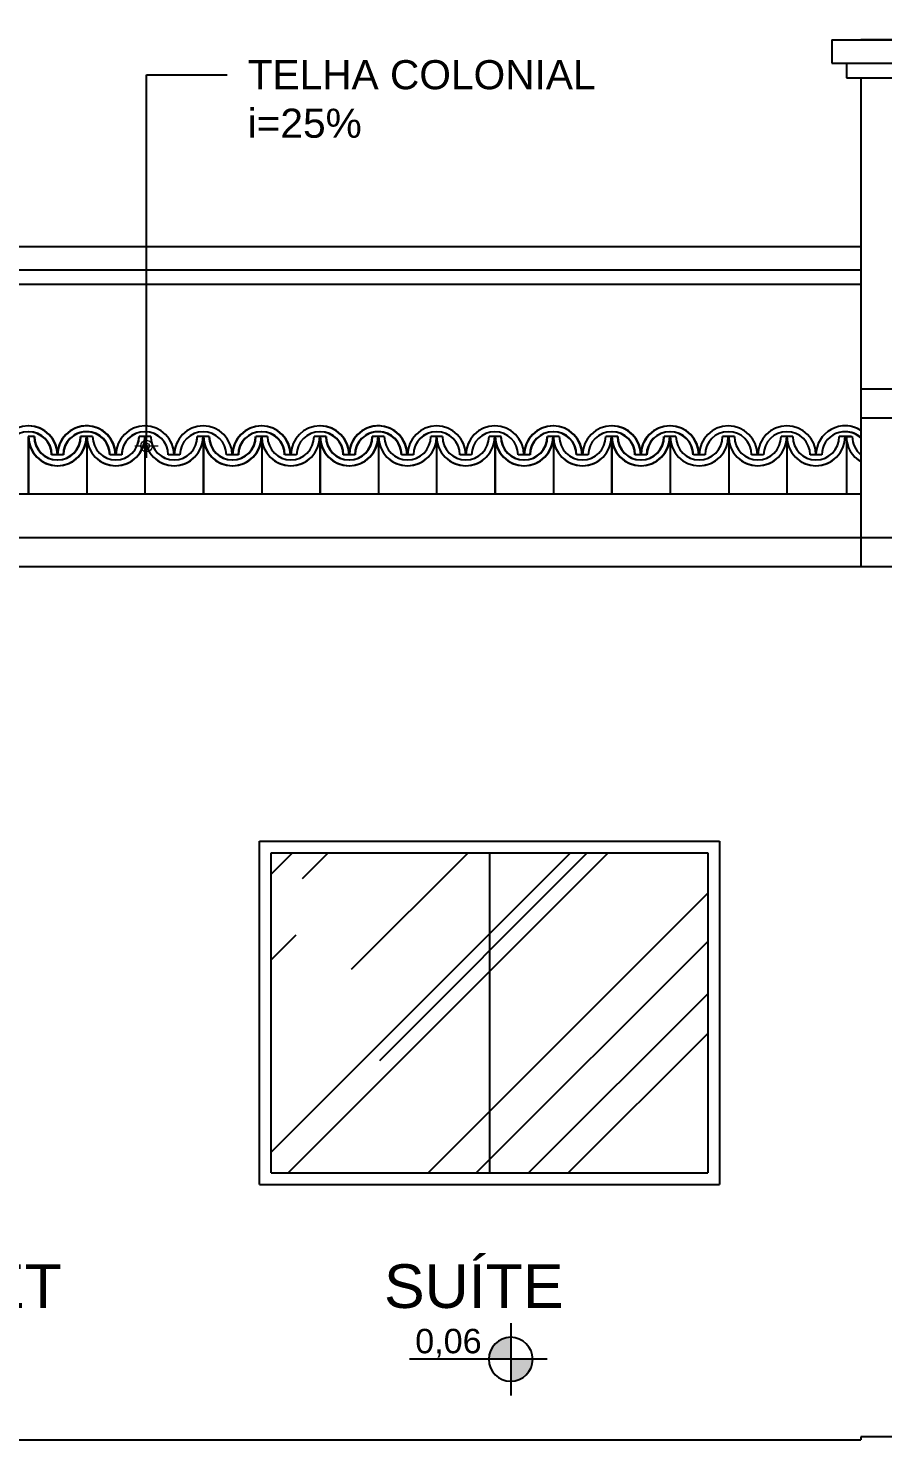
# Model space of a CAD drawing. Header units: millimetres. Extents: x 3724 to 8454, y 143 to 322.
# Drawn here: x 3739.316 to 3742.252, y 145.955 to 150.805 of the extents above; entities that cross this region are included whole.
import ezdxf

# ---------------------------------------------------------------- set-up
doc = ezdxf.new("R2010")
doc.units = ezdxf.units.MM
doc.header["$LTSCALE"] = 20
for name, color, linetype in [('a-pem-08', 8, 'Continuous'), ('A-PEN-08', 8, 'Continuous'), ('A-PEN-B', 5, 'Continuous'), ('A-PEN-C', 4, 'Continuous'), ('A-PEN-R', 1, 'Continuous'), ('A-PEN-Y', 2, 'Continuous'), ('BANHEIRO', 6, 'Continuous'), ('L-Texto', 30, 'Continuous'), ('NIVEIS', 1, 'Continuous')]:
    doc.layers.add(name, color=color, linetype=linetype)
doc.layers.add('COTAS', color=53, linetype='Continuous', lineweight=9)
doc.styles.add('CARIMBO_DADOS', font='arial.ttf', dxfattribs={"height": 0.1})
doc.styles.get("Standard").update_dxf_attribs({"font": 'ARIALUNI.TTF', "height": 0.3})
doc.styles.add('T20', font='PORT2', dxfattribs={"height": 0.2})
doc.styles.add('TEXT', font='arial.ttf')
doc.dimstyles.get("Standard").update_dxf_attribs({"dimtxt": 0.18, "dimasz": 0.18, "dimexe": 0.18, "dimexo": 0.0625, "dimgap": 0.09, "dimtad": 0, "dimtih": 1, "dimtoh": 1, "dimdec": 4, "dimzin": 0, "dimdsep": 46, "dimtxsty": 'Standard', "dimcen": 0.09, "dimadec": 0, "dimazin": 0, "dimtfac": 1, "dimtdec": 4, "dimtofl": 0, "dimtmove": 0, "dimatfit": 3, "dimfxl": 1, "dimtolj": 1, "dimtzin": 0, "dimarcsym": 0})
pattern_1 = [(45, (-491.04585, -0.80926), (0.431052294, 1.149472783), [7.62, -1.016, 2.54, -0.508]), (45, (-490.7477, -0.1519), (-0.83695987, 0.11853938), [1.524, -0.16764, 3.048, -0.381]), (45, (-491.17157, -0.32432), (1.62722241, 2.108564137), [4.064, -0.7112, 2.032, -0.508])]

# ---------------------------------------------------------------- blocks, each defined once
blk = doc.blocks.new('cotas')
at = {"layer": 'L-Texto'}
h = blk.add_hatch(color=6, dxfattribs=at)
h.paths.add_polyline_path([(0.135, 0, 0.414214), (0, 0.135), (0, 0)])
h.paths.add_polyline_path([(0, 0), (-0.135, 0, 0.414214), (0, -0.135)])
for p, q in [((0, 0.2226), (0, -0.2226)), ((-0.2226, 0), (0.621, 0))]:
    blk.add_line(p, q, dxfattribs=at)
blk.add_circle((0, 0), 0.135, dxfattribs=at)
at = {"layer": 'L-Texto', "color": 6, "style": 'T20'}
blk.add_attdef('COTA', (0.1674, 0.0378), '', height=0.15, dxfattribs=at)
blk = doc.blocks.new('CIRCULOS')
at = {"layer": 'COTAS'}
for p, q in [((-4, 0), (4, 0)), ((0, 4), (0, -4))]:
    blk.add_line(p, q, dxfattribs=at)
for radius in [2, 1]:
    blk.add_circle((0, 0), radius, dxfattribs=at)
blk = doc.blocks.new('*D569')
at = {"layer": 'A-PEN-08', "color": 8, "lineweight": -2, "ltscale": 0.05}
blk.add_line((3743.8326, 149.5746), (3743.8326, 150.7546), dxfattribs=at)
at = {"layer": 'Defpoints', "color": 0, "ltscale": 0.05}
for p in [(3742.0771, 150.7646), (3743.8326, 150.7646), (3743.3771, 149.5646)]:
    blk.add_point(p, dxfattribs=at)
at = {"layer": 'A-PEN-08', "color": 8, "lineweight": -2, "ltscale": 0.05, "xscale": 0.01, "yscale": 0.01, "zscale": 0.01}
for p, rotation in [((3743.8326, 150.7646), 90), ((3743.8326, 149.5646), 270)]:
    blk.add_blockref('CIRCULOS', p, dxfattribs=dict(at, rotation=rotation))
at = {"layer": 'A-PEN-08', "color": 230, "ltscale": 0.05, "insert": (3743.7115, 150.1646), "char_height": 0.1, "attachment_point": 5, "rotation": 90, "style": 'CARIMBO_DADOS'}
blk.add_mtext('\\A1;1.20', dxfattribs=at)
blk = doc.blocks.new('*D570')
at = {"layer": 'A-PEN-B', "color": 8, "lineweight": -2, "ltscale": 0.05}
blk.add_line((3736.8493, 150.0646), (3736.8493, 150.7546), dxfattribs=at)
at = {"layer": 'Defpoints', "color": 0, "ltscale": 0.05}
for p in [(3736.8493, 150.7646), (3742.0771, 150.7646), (3737.5771, 150.0546)]:
    blk.add_point(p, dxfattribs=at)
at = {"layer": 'A-PEN-B', "color": 8, "lineweight": -2, "ltscale": 0.05, "xscale": 0.01, "yscale": 0.01, "zscale": 0.01}
for p, rotation in [((3736.8493, 150.7646), 90), ((3736.8493, 150.0546), 270)]:
    blk.add_blockref('CIRCULOS', p, dxfattribs=dict(at, rotation=rotation))
at = {"layer": 'A-PEN-B', "color": 230, "ltscale": 0.05, "insert": (3736.7291, 150.4096), "char_height": 0.1, "attachment_point": 5, "rotation": 90, "style": 'CARIMBO_DADOS'}
blk.add_mtext('\\A1;.71', dxfattribs=at)
blk = doc.blocks.new('*D574')
at = {"layer": 'A-PEN-08', "color": 8, "lineweight": -2, "ltscale": 0.05}
blk.add_line((3743.8326, 149.5746), (3743.8326, 150.7546), dxfattribs=at)
at = {"layer": 'Defpoints', "color": 0, "ltscale": 0.05}
for p in [(3742.0771, 150.7646), (3743.8326, 150.7646), (3743.3771, 149.5646)]:
    blk.add_point(p, dxfattribs=at)
at = {"layer": 'A-PEN-08', "color": 8, "lineweight": -2, "ltscale": 0.05, "xscale": 0.01, "yscale": 0.01, "zscale": 0.01}
for p, rotation in [((3743.8326, 150.7646), 90), ((3743.8326, 149.5646), 270)]:
    blk.add_blockref('CIRCULOS', p, dxfattribs=dict(at, rotation=rotation))
at = {"layer": 'A-PEN-08', "color": 230, "ltscale": 0.05, "insert": (3743.7115, 150.1646), "char_height": 0.1, "attachment_point": 5, "rotation": 90, "style": 'CARIMBO_DADOS'}
blk.add_mtext('\\A1;1.20', dxfattribs=at)
blk = doc.blocks.new('*D575')
at = {"layer": 'A-PEN-B', "color": 8, "lineweight": -2, "ltscale": 0.05}
blk.add_line((3736.8493, 150.0646), (3736.8493, 150.7546), dxfattribs=at)
at = {"layer": 'Defpoints', "color": 0, "ltscale": 0.05}
for p in [(3736.8493, 150.7646), (3742.0771, 150.7646), (3737.5771, 150.0546)]:
    blk.add_point(p, dxfattribs=at)
at = {"layer": 'A-PEN-B', "color": 8, "lineweight": -2, "ltscale": 0.05, "xscale": 0.01, "yscale": 0.01, "zscale": 0.01}
for p, rotation in [((3736.8493, 150.7646), 90), ((3736.8493, 150.0546), 270)]:
    blk.add_blockref('CIRCULOS', p, dxfattribs=dict(at, rotation=rotation))
at = {"layer": 'A-PEN-B', "color": 230, "ltscale": 0.05, "insert": (3736.7291, 150.4096), "char_height": 0.1, "attachment_point": 5, "rotation": 90, "style": 'CARIMBO_DADOS'}
blk.add_mtext('\\A1;.71', dxfattribs=at)

msp = doc.modelspace()

# ---------------------------------------------------------------- hatches: boundary and pattern name
at = {"layer": 'a-pem-08', "ltscale": 0.05}
h = msp.add_hatch(dxfattribs=at)
h.set_pattern_fill('AR-RROOF', color=256, scale=0.02, angle=45, style=0)
h.set_pattern_definition(pattern_1)
h.paths.add_polyline_path([(3740.9008, 147.9713), (3740.1508, 147.9713), (3740.1508, 146.8713), (3740.9008, 146.8713)])
h.paths.add_polyline_path([(3740.9008, 146.8713), (3741.6508, 146.8713), (3741.6508, 147.9713), (3740.9008, 147.9713)])
h = msp.add_hatch(dxfattribs=at)
h.set_pattern_fill('AR-RROOF', color=256, scale=0.02, angle=45, style=0)
h.set_pattern_definition(pattern_1)
h.paths.add_polyline_path([(3740.9008, 147.9713), (3740.1508, 147.9713), (3740.1508, 146.8713), (3740.9008, 146.8713)])
h.paths.add_polyline_path([(3740.9008, 146.8713), (3741.6508, 146.8713), (3741.6508, 147.9713), (3740.9008, 147.9713)])

# ---------------------------------------------------------------- linework, layer by layer
msp.add_line((3740.9008, 147.9713), (3740.9008, 146.8713), dxfattribs=at)
msp.add_line((3740.9008, 147.9713), (3740.9008, 146.8713), dxfattribs=at)
at = {"layer": 'A-PEN-08', "ltscale": 0.05}
for p, q in [((3739.3159, 149.3983), (3739.3159, 149.2046)), ((3739.3159, 149.3983), (3739.3159, 149.2046)), ((3739.317, 149.3992), (3739.317, 149.2046)), ((3739.317, 149.3992), (3739.317, 149.2046)), ((3739.517, 149.3993), (3739.517, 149.2046)), ((3739.517, 149.3993), (3739.517, 149.2046)), ((3739.517, 149.3983), (3739.517, 149.2046)), ((3739.517, 149.3983), (3739.517, 149.2046)), ((3739.517, 149.3975), (3739.517, 149.2046)), ((3739.517, 149.3975), (3739.517, 149.2046)), ((3739.717, 149.3993), (3739.717, 149.2046)), ((3739.717, 149.3993), (3739.717, 149.2046)), ((3739.717, 149.3983), (3739.717, 149.2046)), ((3739.717, 149.3983), (3739.717, 149.2046)), ((3739.917, 149.3983), (3739.917, 149.2046)), ((3739.917, 149.3983), (3739.917, 149.2046)), ((3739.9182, 149.3975), (3739.9182, 149.2046)), ((3739.9182, 149.3975), (3739.9182, 149.2046)), ((3740.1182, 149.3993), (3740.1182, 149.2046)), ((3740.1182, 149.3993), (3740.1182, 149.2046)), ((3740.3181, 149.3983), (3740.3181, 149.2046)), ((3740.3181, 149.3983), (3740.3181, 149.2046)), ((3740.3193, 149.3992), (3740.3193, 149.2046)), ((3740.3193, 149.3992), (3740.3193, 149.2046)), ((3740.5192, 149.3983), (3740.5192, 149.2046)), ((3740.5192, 149.3983), (3740.5192, 149.2046)), ((3740.5192, 149.3975), (3740.5192, 149.2046)), ((3740.5192, 149.3975), (3740.5192, 149.2046)), ((3740.5193, 149.3993), (3740.5193, 149.2046)), ((3740.5193, 149.3993), (3740.5193, 149.2046)), ((3740.7192, 149.3993), (3740.7192, 149.2046)), ((3740.7192, 149.3993), (3740.7192, 149.2046)), ((3740.7192, 149.3983), (3740.7192, 149.2046)), ((3740.7192, 149.3983), (3740.7192, 149.2046)), ((3740.9192, 149.3983), (3740.9192, 149.2046)), ((3740.9192, 149.3983), (3740.9192, 149.2046)), ((3740.9204, 149.3975), (3740.9204, 149.2046)), ((3740.9204, 149.3975), (3740.9204, 149.2046)), ((3741.1204, 149.3993), (3741.1204, 149.2046)), ((3741.1204, 149.3993), (3741.1204, 149.2046)), ((3741.3204, 149.3983), (3741.3204, 149.2046)), ((3741.3204, 149.3983), (3741.3204, 149.2046)), ((3741.3215, 149.3992), (3741.3215, 149.2046)), ((3741.3215, 149.3992), (3741.3215, 149.2046)), ((3741.5215, 149.3983), (3741.5215, 149.2046)), ((3741.5215, 149.3983), (3741.5215, 149.2046)), ((3741.7227, 149.3975), (3741.7227, 149.2046)), ((3741.7227, 149.3975), (3741.7227, 149.2046)), ((3741.9227, 149.3992), (3741.9227, 149.2046)), ((3741.9227, 149.3992), (3741.9227, 149.2046)), ((3742.1271, 149.3992), (3742.1271, 149.2046)), ((3742.1271, 149.3992), (3742.1271, 149.2046)), ((3737.8271, 149.2046), (3742.1771, 149.2046)), ((3737.8271, 149.2046), (3742.1771, 149.2046))]:
    msp.add_line(p, q, dxfattribs=at)
at = {"layer": 'A-PEN-B', "color": 3, "ltscale": 0.05}
for p, q in [((3742.0771, 150.7646), (3742.0771, 150.6846)), ((3742.0771, 150.7646), (3742.4271, 150.7646)), ((3742.0771, 150.7646), (3742.0771, 150.6846)), ((3742.0771, 150.7646), (3742.4271, 150.7646)), ((3742.0771, 150.6846), (3742.4271, 150.6846)), ((3742.0771, 150.6846), (3742.4271, 150.6846)), ((3742.1271, 150.6846), (3742.1271, 150.6346)), ((3742.1271, 150.6846), (3742.1271, 150.6346)), ((3742.1271, 150.6346), (3742.3771, 150.6346)), ((3742.1271, 150.6346), (3742.3771, 150.6346))]:
    msp.add_line(p, q, dxfattribs=at)
at = {"layer": 'A-PEN-B', "ltscale": 0.05}
for p, q in [((3749.2271, 150.7646), (3742.1771, 150.7646)), ((3749.2271, 150.7646), (3742.1771, 150.7646)), ((3742.1771, 150.6346), (3742.1771, 148.9546)), ((3742.1771, 150.6346), (3742.1771, 148.9546)), ((3749.2271, 149.5646), (3742.1771, 149.5646)), ((3749.2271, 149.5646), (3742.1771, 149.5646)), ((3749.2271, 149.4646), (3742.1771, 149.4646)), ((3749.2271, 149.4646), (3742.1771, 149.4646)), ((3737.6771, 149.0546), (3742.3271, 149.0546)), ((3737.6771, 149.0546), (3742.3271, 149.0546)), ((3737.6771, 148.9546), (3742.3271, 148.9546)), ((3737.6771, 148.9546), (3742.3271, 148.9546))]:
    msp.add_line(p, q, dxfattribs=at)
at = {"layer": 'A-PEN-C', "ltscale": 0.05}
for p, q in [((3737.9271, 150.0546), (3742.1771, 150.0546)), ((3737.9271, 150.0546), (3742.1771, 150.0546)), ((3737.9271, 149.9746), (3742.1771, 149.9746)), ((3737.9271, 149.9746), (3742.1771, 149.9746)), ((3737.8771, 149.9246), (3742.1771, 149.9246)), ((3737.8771, 149.9246), (3742.1771, 149.9246))]:
    msp.add_line(p, q, dxfattribs=at)
at = {"layer": 'A-PEN-R', "ltscale": 0.3}
for p, q in [((3737.6771, 145.9546), (3742.1771, 145.9546)), ((3737.6771, 145.9546), (3742.1771, 145.9546)), ((3752.1771, 145.9646), (3742.1771, 145.9646)), ((3742.1771, 145.9646), (3742.1771, 145.9546)), ((3752.1771, 145.9646), (3742.1771, 145.9646)), ((3742.1771, 145.9646), (3742.1771, 145.9546))]:
    msp.add_line(p, q, dxfattribs=at)
at = {"layer": 'A-PEN-Y', "ltscale": 0.05}
for p, q in [((3740.1108, 146.8313), (3740.1108, 148.0113)), ((3740.1108, 148.0113), (3741.6908, 148.0113)), ((3740.1108, 146.8313), (3740.1108, 148.0113)), ((3740.1108, 148.0113), (3741.6908, 148.0113)), ((3741.6908, 148.0113), (3741.6908, 146.8313)), ((3741.6908, 148.0113), (3741.6908, 146.8313)), ((3740.1508, 146.8713), (3740.1508, 147.9713)), ((3740.1508, 147.9713), (3741.6508, 147.9713)), ((3740.1508, 146.8713), (3740.1508, 147.9713)), ((3740.1508, 147.9713), (3741.6508, 147.9713)), ((3741.6508, 147.9713), (3741.6508, 146.8713)), ((3741.6508, 147.9713), (3741.6508, 146.8713)), ((3740.1508, 146.8713), (3741.6508, 146.8713)), ((3740.1508, 146.8713), (3741.6508, 146.8713)), ((3740.1108, 146.8313), (3741.6908, 146.8313)), ((3740.1108, 146.8313), (3741.6908, 146.8313))]:
    msp.add_line(p, q, dxfattribs=at)
at = {"layer": 'BANHEIRO', "ltscale": 0.05}
for p, q in [((3739.3359, 149.4014), (3739.3159, 149.4014)), ((3739.3359, 149.4014), (3739.3159, 149.4014)), ((3739.337, 149.4015), (3739.317, 149.4015)), ((3739.337, 149.4015), (3739.317, 149.4015)), ((3739.5158, 149.4014), (3739.4958, 149.4014)), ((3739.5158, 149.4014), (3739.4958, 149.4014)), ((3739.517, 149.4015), (3739.497, 149.4015)), ((3739.517, 149.4015), (3739.497, 149.4015)), ((3739.5358, 149.4014), (3739.5158, 149.4014)), ((3739.5358, 149.4014), (3739.5158, 149.4014)), ((3739.5369, 149.4014), (3739.5169, 149.4014)), ((3739.5369, 149.4014), (3739.5169, 149.4014)), ((3739.537, 149.4014), (3739.517, 149.4014)), ((3739.537, 149.4014), (3739.517, 149.4014)), ((3739.537, 149.4014), (3739.517, 149.4014)), ((3739.537, 149.4014), (3739.517, 149.4014)), ((3739.537, 149.4014), (3739.517, 149.4014)), ((3739.537, 149.4014), (3739.517, 149.4014)), ((3739.7169, 149.4014), (3739.6969, 149.4014)), ((3739.7169, 149.4014), (3739.6969, 149.4014)), ((3739.717, 149.4014), (3739.697, 149.4014)), ((3739.717, 149.4014), (3739.697, 149.4014)), ((3739.7369, 149.4014), (3739.7169, 149.4014)), ((3739.7369, 149.4014), (3739.7169, 149.4014)), ((3739.737, 149.4014), (3739.717, 149.4014)), ((3739.737, 149.4014), (3739.717, 149.4014)), ((3739.9169, 149.4014), (3739.8969, 149.4014)), ((3739.9169, 149.4014), (3739.8969, 149.4014)), ((3739.917, 149.4014), (3739.897, 149.4014)), ((3739.917, 149.4014), (3739.897, 149.4014)), ((3739.937, 149.4014), (3739.917, 149.4014)), ((3739.937, 149.4014), (3739.917, 149.4014)), ((3739.937, 149.4014), (3739.917, 149.4014)), ((3739.937, 149.4014), (3739.917, 149.4014)), ((3739.9381, 149.4014), (3739.9181, 149.4014)), ((3739.9381, 149.4014), (3739.9181, 149.4014)), ((3739.9381, 149.4014), (3739.9181, 149.4014)), ((3739.9381, 149.4014), (3739.9181, 149.4014)), ((3740.1181, 149.4014), (3740.0981, 149.4014)), ((3740.1181, 149.4014), (3740.0981, 149.4014)), ((3740.1381, 149.4014), (3740.1181, 149.4014)), ((3740.1381, 149.4014), (3740.1181, 149.4014)), ((3740.3181, 149.4014), (3740.2981, 149.4014)), ((3740.3181, 149.4014), (3740.2981, 149.4014)), ((3740.3381, 149.4014), (3740.3181, 149.4014)), ((3740.3381, 149.4014), (3740.3181, 149.4014)), ((3740.3392, 149.4015), (3740.3192, 149.4015)), ((3740.3392, 149.4015), (3740.3192, 149.4015)), ((3740.518, 149.4014), (3740.498, 149.4014)), ((3740.518, 149.4014), (3740.498, 149.4014)), ((3740.5192, 149.4015), (3740.4992, 149.4015)), ((3740.5192, 149.4015), (3740.4992, 149.4015)), ((3740.538, 149.4014), (3740.518, 149.4014)), ((3740.538, 149.4014), (3740.518, 149.4014)), ((3740.5392, 149.4014), (3740.5192, 149.4014)), ((3740.5392, 149.4014), (3740.5192, 149.4014)), ((3740.5392, 149.4014), (3740.5192, 149.4014)), ((3740.5392, 149.4014), (3740.5192, 149.4014)), ((3740.5392, 149.4014), (3740.5192, 149.4014)), ((3740.5392, 149.4014), (3740.5192, 149.4014)), ((3740.5392, 149.4014), (3740.5192, 149.4014)), ((3740.5392, 149.4014), (3740.5192, 149.4014)), ((3740.7192, 149.4014), (3740.6992, 149.4014)), ((3740.7192, 149.4014), (3740.6992, 149.4014)), ((3740.7192, 149.4014), (3740.6992, 149.4014)), ((3740.7192, 149.4014), (3740.6992, 149.4014)), ((3740.7392, 149.4014), (3740.7192, 149.4014)), ((3740.7392, 149.4014), (3740.7192, 149.4014)), ((3740.7392, 149.4014), (3740.7192, 149.4014)), ((3740.7392, 149.4014), (3740.7192, 149.4014)), ((3740.9192, 149.4014), (3740.8992, 149.4014)), ((3740.9192, 149.4014), (3740.8992, 149.4014)), ((3740.9192, 149.4014), (3740.8992, 149.4014)), ((3740.9192, 149.4014), (3740.8992, 149.4014)), ((3740.9392, 149.4014), (3740.9192, 149.4014)), ((3740.9392, 149.4014), (3740.9192, 149.4014)), ((3740.9392, 149.4014), (3740.9192, 149.4014)), ((3740.9392, 149.4014), (3740.9192, 149.4014)), ((3740.9403, 149.4014), (3740.9203, 149.4014)), ((3740.9403, 149.4014), (3740.9203, 149.4014)), ((3740.9404, 149.4014), (3740.9204, 149.4014)), ((3740.9404, 149.4014), (3740.9204, 149.4014)), ((3741.1203, 149.4014), (3741.1003, 149.4014)), ((3741.1203, 149.4014), (3741.1003, 149.4014)), ((3741.1403, 149.4014), (3741.1203, 149.4014)), ((3741.1403, 149.4014), (3741.1203, 149.4014)), ((3741.3203, 149.4014), (3741.3003, 149.4014)), ((3741.3203, 149.4014), (3741.3003, 149.4014)), ((3741.3404, 149.4014), (3741.3204, 149.4014)), ((3741.3404, 149.4014), (3741.3204, 149.4014)), ((3741.3414, 149.4015), (3741.3214, 149.4015)), ((3741.3414, 149.4015), (3741.3214, 149.4015)), ((3741.5214, 149.4015), (3741.5014, 149.4015)), ((3741.5214, 149.4015), (3741.5014, 149.4015)), ((3741.5415, 149.4014), (3741.5215, 149.4014)), ((3741.5415, 149.4014), (3741.5215, 149.4014)), ((3741.7214, 149.4014), (3741.7014, 149.4014)), ((3741.7214, 149.4014), (3741.7014, 149.4014)), ((3741.7414, 149.4014), (3741.7214, 149.4014)), ((3741.7414, 149.4014), (3741.7214, 149.4014)), ((3741.7426, 149.4015), (3741.7226, 149.4015)), ((3741.7426, 149.4015), (3741.7226, 149.4015)), ((3741.7426, 149.4015), (3741.7226, 149.4015)), ((3741.7426, 149.4015), (3741.7226, 149.4015)), ((3741.9226, 149.4015), (3741.9026, 149.4015)), ((3741.9226, 149.4015), (3741.9026, 149.4015)), ((3741.9426, 149.4015), (3741.9226, 149.4015)), ((3741.9426, 149.4015), (3741.9226, 149.4015)), ((3742.1226, 149.4015), (3742.1026, 149.4015)), ((3742.1226, 149.4015), (3742.1026, 149.4015)), ((3742.1437, 149.4015), (3742.1237, 149.4015)), ((3742.1437, 149.4015), (3742.1237, 149.4015)), ((3742.1271, 149.4015), (3742.1471, 149.4015)), ((3742.1271, 149.4015), (3742.1471, 149.4015)), ((3739.4159, 149.3382), (3739.3959, 149.3382)), ((3739.4159, 149.3382), (3739.3959, 149.3382)), ((3739.417, 149.3383), (3739.397, 149.3383)), ((3739.417, 149.3383), (3739.397, 149.3383)), ((3739.4358, 149.3382), (3739.4158, 149.3382)), ((3739.4358, 149.3382), (3739.4158, 149.3382)), ((3739.4229, 149.3383), (3739.417, 149.3383)), ((3739.437, 149.3383), (3739.417, 149.3383)), ((3739.4229, 149.3383), (3739.417, 149.3383)), ((3739.437, 149.3383), (3739.417, 149.3383)), ((3739.6158, 149.3382), (3739.5958, 149.3382)), ((3739.6158, 149.3382), (3739.5958, 149.3382)), ((3739.617, 149.3383), (3739.597, 149.3383)), ((3739.617, 149.3383), (3739.597, 149.3383)), ((3739.617, 149.3383), (3739.597, 149.3383)), ((3739.617, 149.3383), (3739.597, 149.3383)), ((3739.617, 149.3383), (3739.597, 149.3383)), ((3739.617, 149.3383), (3739.597, 149.3383)), ((3739.6229, 149.3383), (3739.6169, 149.3383)), ((3739.6369, 149.3383), (3739.6169, 149.3383)), ((3739.6229, 149.3383), (3739.6169, 149.3383)), ((3739.6369, 149.3383), (3739.6169, 149.3383)), ((3739.6229, 149.3383), (3739.617, 149.3383)), ((3739.637, 149.3383), (3739.617, 149.3383)), ((3739.6229, 149.3383), (3739.617, 149.3383)), ((3739.637, 149.3383), (3739.617, 149.3383)), ((3739.8169, 149.3383), (3739.7969, 149.3383)), ((3739.8169, 149.3383), (3739.7969, 149.3383)), ((3739.817, 149.3382), (3739.797, 149.3382)), ((3739.817, 149.3382), (3739.797, 149.3382)), ((3739.8229, 149.3383), (3739.8169, 149.3383)), ((3739.837, 149.3383), (3739.8169, 149.3383)), ((3739.8229, 149.3383), (3739.8169, 149.3383)), ((3739.837, 149.3383), (3739.8169, 149.3383)), ((3739.837, 149.3382), (3739.817, 149.3382)), ((3739.837, 149.3382), (3739.817, 149.3382)), ((3740.017, 149.3382), (3739.997, 149.3382)), ((3740.017, 149.3382), (3739.997, 149.3382)), ((3740.017, 149.3382), (3739.997, 149.3382)), ((3740.017, 149.3382), (3739.997, 149.3382)), ((3740.0181, 149.3383), (3739.9981, 149.3383)), ((3740.0181, 149.3383), (3739.9981, 149.3383)), ((3740.0369, 149.3382), (3740.0169, 149.3382)), ((3740.0369, 149.3382), (3740.0169, 149.3382)), ((3740.0241, 149.3383), (3740.0181, 149.3383)), ((3740.0381, 149.3383), (3740.0181, 149.3383)), ((3740.0241, 149.3383), (3740.0181, 149.3383)), ((3740.0381, 149.3383), (3740.0181, 149.3383)), ((3740.2181, 149.3383), (3740.1981, 149.3383)), ((3740.2181, 149.3383), (3740.1981, 149.3383)), ((3740.2241, 149.3383), (3740.2181, 149.3383)), ((3740.2381, 149.3383), (3740.2181, 149.3383)), ((3740.2241, 149.3383), (3740.2181, 149.3383)), ((3740.2381, 149.3383), (3740.2181, 149.3383)), ((3740.4181, 149.3382), (3740.3981, 149.3382)), ((3740.4181, 149.3382), (3740.3981, 149.3382)), ((3740.4192, 149.3383), (3740.3992, 149.3383)), ((3740.4192, 149.3383), (3740.3992, 149.3383)), ((3740.4381, 149.3382), (3740.4181, 149.3382)), ((3740.4381, 149.3382), (3740.4181, 149.3382)), ((3740.4252, 149.3383), (3740.4192, 149.3383)), ((3740.4392, 149.3383), (3740.4192, 149.3383)), ((3740.4252, 149.3383), (3740.4192, 149.3383)), ((3740.4392, 149.3383), (3740.4192, 149.3383)), ((3740.618, 149.3382), (3740.598, 149.3382)), ((3740.618, 149.3382), (3740.598, 149.3382)), ((3740.6192, 149.3383), (3740.5992, 149.3383)), ((3740.6192, 149.3383), (3740.5992, 149.3383)), ((3740.6192, 149.3383), (3740.5992, 149.3383)), ((3740.6192, 149.3383), (3740.5992, 149.3383)), ((3740.6192, 149.3383), (3740.5992, 149.3383)), ((3740.6192, 149.3383), (3740.5992, 149.3383)), ((3740.6252, 149.3383), (3740.6192, 149.3383)), ((3740.6392, 149.3383), (3740.6192, 149.3383)), ((3740.6251, 149.3383), (3740.6192, 149.3383)), ((3740.6392, 149.3383), (3740.6192, 149.3383)), ((3740.6252, 149.3383), (3740.6192, 149.3383)), ((3740.6392, 149.3383), (3740.6192, 149.3383)), ((3740.6251, 149.3383), (3740.6192, 149.3383)), ((3740.6392, 149.3383), (3740.6192, 149.3383)), ((3740.8192, 149.3383), (3740.7992, 149.3383)), ((3740.8192, 149.3383), (3740.7992, 149.3383)), ((3740.8192, 149.3382), (3740.7992, 149.3382)), ((3740.8192, 149.3382), (3740.7992, 149.3382)), ((3740.8251, 149.3383), (3740.8192, 149.3383)), ((3740.8392, 149.3383), (3740.8192, 149.3383)), ((3740.8251, 149.3383), (3740.8192, 149.3383)), ((3740.8392, 149.3383), (3740.8192, 149.3383)), ((3740.8392, 149.3382), (3740.8192, 149.3382)), ((3740.8392, 149.3382), (3740.8192, 149.3382)), ((3741.0192, 149.3382), (3740.9992, 149.3382)), ((3741.0192, 149.3382), (3740.9992, 149.3382)), ((3741.0192, 149.3382), (3740.9992, 149.3382)), ((3741.0192, 149.3382), (3740.9992, 149.3382)), ((3741.0204, 149.3383), (3741.0004, 149.3383)), ((3741.0204, 149.3383), (3741.0004, 149.3383)), ((3741.0392, 149.3382), (3741.0192, 149.3382)), ((3741.0392, 149.3382), (3741.0192, 149.3382)), ((3741.0263, 149.3383), (3741.0203, 149.3383)), ((3741.0403, 149.3383), (3741.0203, 149.3383)), ((3741.0263, 149.3383), (3741.0203, 149.3383)), ((3741.0403, 149.3383), (3741.0203, 149.3383)), ((3741.2203, 149.3383), (3741.2003, 149.3383)), ((3741.2203, 149.3383), (3741.2003, 149.3383)), ((3741.2263, 149.3383), (3741.2203, 149.3383)), ((3741.2404, 149.3383), (3741.2203, 149.3383)), ((3741.2263, 149.3383), (3741.2203, 149.3383)), ((3741.2404, 149.3383), (3741.2203, 149.3383)), ((3741.4204, 149.3382), (3741.4004, 149.3382)), ((3741.4204, 149.3382), (3741.4004, 149.3382)), ((3741.4214, 149.3383), (3741.4014, 149.3383)), ((3741.4214, 149.3383), (3741.4014, 149.3383)), ((3741.4403, 149.3382), (3741.4203, 149.3382)), ((3741.4403, 149.3382), (3741.4203, 149.3382)), ((3741.4274, 149.3383), (3741.4214, 149.3383)), ((3741.4415, 149.3383), (3741.4214, 149.3383)), ((3741.4274, 149.3383), (3741.4214, 149.3383)), ((3741.4415, 149.3383), (3741.4214, 149.3383)), ((3741.6215, 149.3383), (3741.6015, 149.3383)), ((3741.6215, 149.3383), (3741.6015, 149.3383)), ((3741.6414, 149.3383), (3741.6214, 149.3383)), ((3741.6414, 149.3383), (3741.6214, 149.3383)), ((3741.8214, 149.3383), (3741.8014, 149.3383)), ((3741.8214, 149.3383), (3741.8014, 149.3383)), ((3741.8226, 149.3383), (3741.8026, 149.3383)), ((3741.8226, 149.3383), (3741.8026, 149.3383)), ((3741.8286, 149.3383), (3741.8226, 149.3383)), ((3741.8426, 149.3383), (3741.8226, 149.3383)), ((3741.8286, 149.3383), (3741.8226, 149.3383)), ((3741.8426, 149.3383), (3741.8226, 149.3383)), ((3742.0226, 149.3383), (3742.0026, 149.3383)), ((3742.0226, 149.3383), (3742.0026, 149.3383)), ((3742.0286, 149.3383), (3742.0226, 149.3383)), ((3742.0426, 149.3383), (3742.0226, 149.3383)), ((3742.0286, 149.3383), (3742.0226, 149.3383)), ((3742.0426, 149.3383), (3742.0226, 149.3383))]:
    msp.add_line(p, q, dxfattribs=at)
for centre, radius, start, end in [((3739.3159, 149.3382), 0.1, 0, 179.9658), ((3739.3159, 149.3382), 0.1, 0, 179.9658), ((3739.317, 149.3383), 0.1, 0, 89.3853), ((3739.317, 149.3383), 0.1, 0, 89.3853), ((3739.5158, 149.3382), 0.1, 0, 180), ((3739.5158, 149.3382), 0.1, 0, 180), ((3739.517, 149.3383), 0.1, 0, 179.9658), ((3739.517, 149.3383), 0.1, 0, 179.9658), ((3739.5158, 149.3382), 0.1, 0, 114.1599), ((3739.5158, 149.3382), 0.1, 0, 114.1599), ((3739.517, 149.3383), 0.1, 0, 89.3853), ((3739.517, 149.3383), 0.1, 0, 89.3853), ((3739.6294, 149.3676), 0.1, 180, 180), ((3739.6294, 149.3676), 0.1, 180, 180), ((3739.6294, 149.3676), 0.1, 180, 180), ((3739.6294, 149.3676), 0.1, 180, 180), ((3739.7169, 149.3383), 0.1, 0, 180), ((3739.7169, 149.3383), 0.1, 0, 180), ((3739.717, 149.3382), 0.1, 0, 179.9658), ((3739.717, 149.3382), 0.1, 0, 179.9658), ((3739.917, 149.3382), 0.1, 0, 180), ((3739.917, 149.3382), 0.1, 0, 179.9658), ((3739.917, 149.3382), 0.1, 0, 180), ((3739.917, 149.3382), 0.1, 0, 179.9658), ((3740.0306, 149.3676), 0.1, 180, 180), ((3740.0306, 149.3676), 0.1, 180, 180), ((3740.0306, 149.3676), 0.1, 180, 180), ((3740.0306, 149.3676), 0.1, 180, 180), ((3740.1169, 149.3382), 0.1, 0, 180), ((3740.1169, 149.3382), 0.1, 0, 180), ((3740.1181, 149.3383), 0.1, 0, 180), ((3740.1181, 149.3383), 0.1, 0, 180), ((3740.3181, 149.3382), 0.1, 0, 179.9658), ((3740.3181, 149.3382), 0.1, 0, 179.9658), ((3740.3192, 149.3383), 0.1, 0, 89.3853), ((3740.3192, 149.3383), 0.1, 0, 89.3853), ((3740.5181, 149.3382), 0.1, 0, 180), ((3740.5181, 149.3382), 0.1, 0, 180), ((3740.5192, 149.3383), 0.1, 0, 179.9658), ((3740.5192, 149.3383), 0.1, 0, 179.9658), ((3740.518, 149.3382), 0.1, 0, 114.1599), ((3740.518, 149.3382), 0.1, 0, 114.1599), ((3740.5192, 149.3383), 0.1, 0, 89.3853), ((3740.5192, 149.3383), 0.1, 0, 89.3853), ((3740.6316, 149.3676), 0.1, 180, 180), ((3740.6316, 149.3676), 0.1, 180, 180), ((3740.6316, 149.3676), 0.1, 180, 180), ((3740.6316, 149.3676), 0.1, 180, 180), ((3740.7192, 149.3383), 0.1, 0, 180), ((3740.7192, 149.3383), 0.1, 0, 180), ((3740.7192, 149.3382), 0.1, 0, 179.9658), ((3740.7192, 149.3382), 0.1, 0, 179.9658), ((3740.9192, 149.3382), 0.1, 0, 180), ((3740.9192, 149.3382), 0.1, 0, 179.9658), ((3740.9192, 149.3382), 0.1, 0, 180), ((3740.9192, 149.3382), 0.1, 0, 179.9658), ((3741.0328, 149.3676), 0.1, 180, 180), ((3741.0328, 149.3676), 0.1, 180, 180), ((3741.0328, 149.3676), 0.1, 180, 180), ((3741.0328, 149.3676), 0.1, 180, 180), ((3741.1192, 149.3382), 0.1, 0, 180), ((3741.1192, 149.3382), 0.1, 0, 180), ((3741.1203, 149.3383), 0.1, 0, 180), ((3741.1203, 149.3383), 0.1, 0, 180), ((3741.3204, 149.3382), 0.1, 0, 179.9658), ((3741.3204, 149.3382), 0.1, 0, 179.9658), ((3741.3214, 149.3383), 0.1, 0, 89.3853), ((3741.3214, 149.3383), 0.1, 0, 89.3853), ((3741.5203, 149.3382), 0.1, 0, 180), ((3741.5203, 149.3382), 0.1, 0, 180), ((3741.5215, 149.3383), 0.1, 0, 179.9658), ((3741.5215, 149.3383), 0.1, 0, 179.9658), ((3741.7214, 149.3383), 0.1, 0, 180), ((3741.7214, 149.3383), 0.1, 0, 180), ((3741.835, 149.3676), 0.1, 180, 180), ((3741.835, 149.3676), 0.1, 180, 180), ((3741.835, 149.3676), 0.1, 180, 180), ((3741.835, 149.3676), 0.1, 180, 180), ((3741.9226, 149.3383), 0.1, 0, 180), ((3741.9226, 149.3383), 0.1, 0, 180), ((3742.1226, 149.3383), 0.1, 56.9905, 179.9658), ((3742.1226, 149.3383), 0.1, 56.9905, 179.9658), ((3742.1237, 149.3383), 0.1, 57.7444, 89.3853), ((3742.1237, 149.3383), 0.1, 57.7444, 89.3853), ((3739.3159, 149.3382), 0.08, 0, 179.9573), ((3739.3159, 149.3382), 0.08, 0, 179.9573), ((3739.4158, 149.4014), 0.1, 180, 0), ((3739.4158, 149.4014), 0.1, 180, 0), ((3739.4159, 149.4014), 0.1, 180, 0), ((3739.4159, 149.4014), 0.1, 180, 0), ((3739.417, 149.4015), 0.1, 180, 0), ((3739.417, 149.4015), 0.1, 180, 0), ((3739.317, 149.3383), 0.08, 0, 89.2316), ((3739.317, 149.3383), 0.08, 0, 89.2316), ((3739.4158, 149.4014), 0.08, 180, 0), ((3739.4158, 149.4014), 0.08, 180, 0), ((3739.4159, 149.4014), 0.08, 180, 0), ((3739.4159, 149.4014), 0.08, 180, 0), ((3739.417, 149.4015), 0.08, 180, 0), ((3739.417, 149.4015), 0.08, 180, 0), ((3739.5158, 149.3382), 0.08, 0, 180), ((3739.5158, 149.3382), 0.08, 0, 180), ((3739.517, 149.3383), 0.08, 0, 179.9573), ((3739.517, 149.3383), 0.08, 0, 179.9573), ((3739.5158, 149.3382), 0.08, 0, 120.7709), ((3739.5158, 149.3382), 0.08, 0, 120.7709), ((3739.4158, 149.4014), 0.08, 317.5948, 0), ((3739.4158, 149.4014), 0.1, 306.2078, 0), ((3739.4158, 149.4014), 0.08, 317.5377, 0), ((3739.4158, 149.4014), 0.1, 306.1696, 0), ((3739.4158, 149.4014), 0.08, 317.5948, 0), ((3739.4158, 149.4014), 0.1, 306.2078, 0), ((3739.4158, 149.4014), 0.08, 317.5377, 0), ((3739.4158, 149.4014), 0.1, 306.1696, 0), ((3739.417, 149.4208), 0.1, 348.8426, 348.9055), ((3739.417, 149.4208), 0.1, 348.8426, 348.9055), ((3739.6169, 149.4014), 0.1, 180, 0), ((3739.6169, 149.4014), 0.1, 180, 0), ((3739.617, 149.4014), 0.1, 180, 0), ((3739.617, 149.4014), 0.1, 180, 0), ((3739.517, 149.3383), 0.08, 0, 89.2316), ((3739.517, 149.3383), 0.08, 0, 89.2316), ((3739.6169, 149.4014), 0.08, 180, 0), ((3739.6169, 149.4014), 0.08, 180, 0), ((3739.617, 149.4014), 0.08, 180, 0), ((3739.617, 149.4014), 0.08, 180, 0), ((3739.7169, 149.3383), 0.08, 0, 180), ((3739.7169, 149.3383), 0.08, 0, 180), ((3739.717, 149.3382), 0.08, 0, 179.9573), ((3739.717, 149.3382), 0.08, 0, 179.9573), ((3739.8169, 149.4014), 0.1, 180, 0), ((3739.8169, 149.4014), 0.1, 180, 0), ((3739.817, 149.4014), 0.1, 180, 0), ((3739.817, 149.4014), 0.1, 180, 0), ((3739.817, 149.4014), 0.1, 180, 0), ((3739.817, 149.4014), 0.1, 180, 0), ((3739.8169, 149.4014), 0.08, 180, 0), ((3739.8169, 149.4014), 0.08, 180, 0), ((3739.817, 149.4014), 0.08, 180, 0), ((3739.817, 149.4014), 0.08, 180, 0), ((3739.817, 149.4014), 0.08, 180, 0), ((3739.817, 149.4014), 0.08, 180, 0), ((3739.917, 149.3382), 0.08, 0, 180), ((3739.917, 149.3382), 0.08, 0, 179.9573), ((3739.917, 149.3382), 0.08, 0, 180), ((3739.917, 149.3382), 0.08, 0, 179.9573), ((3740.0169, 149.4014), 0.1, 180, 0), ((3740.0169, 149.4014), 0.1, 180, 0), ((3740.017, 149.4014), 0.1, 180, 0), ((3740.017, 149.4014), 0.1, 180, 0), ((3740.0181, 149.4014), 0.1, 180, 0), ((3740.0181, 149.4014), 0.1, 180, 0), ((3740.0169, 149.4014), 0.08, 180, 0), ((3740.0169, 149.4014), 0.08, 180, 0), ((3740.017, 149.4014), 0.08, 180, 0), ((3740.017, 149.4014), 0.08, 180, 0), ((3740.0181, 149.4014), 0.08, 180, 0), ((3740.0181, 149.4014), 0.08, 180, 0), ((3740.1169, 149.3382), 0.08, 0, 180), ((3740.1169, 149.3382), 0.08, 0, 180), ((3740.1181, 149.3383), 0.08, 0, 180), ((3740.1181, 149.3383), 0.08, 0, 180), ((3740.2181, 149.4014), 0.1, 180, 0), ((3740.2181, 149.4014), 0.1, 180, 0), ((3740.2181, 149.4014), 0.08, 180, 0), ((3740.2181, 149.4014), 0.08, 180, 0), ((3740.3181, 149.3382), 0.08, 0, 179.9573), ((3740.3181, 149.3382), 0.08, 0, 179.9573), ((3740.2192, 149.4208), 0.1, 348.8426, 348.9055), ((3740.2192, 149.4208), 0.1, 348.8426, 348.9055), ((3740.4181, 149.4014), 0.1, 180, 0), ((3740.4181, 149.4014), 0.1, 180, 0), ((3740.4181, 149.4014), 0.1, 180, 0), ((3740.4181, 149.4014), 0.1, 180, 0), ((3740.4192, 149.4015), 0.1, 180, 0), ((3740.4192, 149.4015), 0.1, 180, 0), ((3740.3192, 149.3383), 0.08, 0, 89.2316), ((3740.3192, 149.3383), 0.08, 0, 89.2316), ((3740.4181, 149.4014), 0.08, 180, 0), ((3740.4181, 149.4014), 0.08, 180, 0), ((3740.4181, 149.4014), 0.08, 180, 0), ((3740.4181, 149.4014), 0.08, 180, 0), ((3740.4192, 149.4015), 0.08, 180, 0), ((3740.4192, 149.4015), 0.08, 180, 0), ((3740.5181, 149.3382), 0.08, 0, 180), ((3740.5181, 149.3382), 0.08, 0, 180), ((3740.5192, 149.3383), 0.08, 0, 179.9573), ((3740.5192, 149.3383), 0.08, 0, 179.9573), ((3740.518, 149.3382), 0.08, 0, 120.7709), ((3740.518, 149.3382), 0.08, 0, 120.7709), ((3740.418, 149.4014), 0.08, 317.5948, 0), ((3740.418, 149.4014), 0.1, 306.2078, 0), ((3740.4181, 149.4014), 0.08, 317.5377, 0), ((3740.4181, 149.4014), 0.1, 306.1696, 0), ((3740.418, 149.4014), 0.08, 317.5948, 0), ((3740.418, 149.4014), 0.1, 306.2078, 0), ((3740.4181, 149.4014), 0.08, 317.5377, 0), ((3740.4181, 149.4014), 0.1, 306.1696, 0), ((3740.4192, 149.4208), 0.1, 348.8426, 348.9055), ((3740.4192, 149.4208), 0.1, 348.8426, 348.9055), ((3740.6192, 149.4014), 0.1, 180, 0), ((3740.6192, 149.4014), 0.1, 180, 0), ((3740.6192, 149.4014), 0.1, 180, 0), ((3740.6192, 149.4014), 0.1, 180, 0), ((3740.5192, 149.3383), 0.08, 0, 89.2316), ((3740.5192, 149.3383), 0.08, 0, 89.2316), ((3740.6192, 149.4014), 0.08, 180, 0), ((3740.6192, 149.4014), 0.08, 180, 0), ((3740.6192, 149.4014), 0.08, 180, 0), ((3740.6192, 149.4014), 0.08, 180, 0), ((3740.7192, 149.3383), 0.08, 0, 180), ((3740.7192, 149.3383), 0.08, 0, 180), ((3740.7192, 149.3382), 0.08, 0, 179.9573), ((3740.7192, 149.3382), 0.08, 0, 179.9573), ((3740.8192, 149.4014), 0.1, 180, 0), ((3740.8192, 149.4014), 0.1, 180, 0), ((3740.8192, 149.4014), 0.1, 180, 0), ((3740.8192, 149.4014), 0.1, 180, 0), ((3740.8192, 149.4014), 0.1, 180, 0), ((3740.8192, 149.4014), 0.1, 180, 0), ((3740.8192, 149.4014), 0.08, 180, 0), ((3740.8192, 149.4014), 0.08, 180, 0), ((3740.8192, 149.4014), 0.08, 180, 0), ((3740.8192, 149.4014), 0.08, 180, 0), ((3740.8192, 149.4014), 0.08, 180, 0), ((3740.8192, 149.4014), 0.08, 180, 0), ((3740.9192, 149.3382), 0.08, 0, 180), ((3740.9192, 149.3382), 0.08, 0, 179.9573), ((3740.9192, 149.3382), 0.08, 0, 180), ((3740.9192, 149.3382), 0.08, 0, 179.9573), ((3741.0192, 149.4014), 0.1, 180, 0), ((3741.0192, 149.4014), 0.1, 180, 0), ((3741.0192, 149.4014), 0.1, 180, 0), ((3741.0192, 149.4014), 0.1, 180, 0), ((3741.0203, 149.4014), 0.1, 180, 0), ((3741.0203, 149.4014), 0.1, 180, 0), ((3741.0192, 149.4014), 0.08, 180, 0), ((3741.0192, 149.4014), 0.08, 180, 0), ((3741.0192, 149.4014), 0.08, 180, 0), ((3741.0192, 149.4014), 0.08, 180, 0), ((3741.0203, 149.4014), 0.08, 180, 0), ((3741.0203, 149.4014), 0.08, 180, 0), ((3741.1192, 149.3382), 0.08, 0, 180), ((3741.1192, 149.3382), 0.08, 0, 180), ((3741.1203, 149.3383), 0.08, 0, 180), ((3741.1203, 149.3383), 0.08, 0, 180), ((3741.2203, 149.4014), 0.1, 180, 0), ((3741.2203, 149.4014), 0.1, 180, 0), ((3741.2203, 149.4014), 0.08, 180, 0), ((3741.2203, 149.4014), 0.08, 180, 0), ((3741.3204, 149.3382), 0.08, 0, 179.9573), ((3741.3204, 149.3382), 0.08, 0, 179.9573), ((3741.2215, 149.4208), 0.1, 348.8426, 348.9055), ((3741.2215, 149.4208), 0.1, 348.8426, 348.9055), ((3741.4203, 149.4014), 0.1, 180, 0), ((3741.4203, 149.4014), 0.1, 180, 0), ((3741.4204, 149.4014), 0.1, 180, 0), ((3741.4204, 149.4014), 0.1, 180, 0), ((3741.4214, 149.4015), 0.1, 180, 0), ((3741.4214, 149.4015), 0.1, 180, 0), ((3741.3214, 149.3383), 0.08, 0, 89.2316), ((3741.3214, 149.3383), 0.08, 0, 89.2316), ((3741.4203, 149.4014), 0.08, 180, 0), ((3741.4203, 149.4014), 0.08, 180, 0), ((3741.4204, 149.4014), 0.08, 180, 0), ((3741.4204, 149.4014), 0.08, 180, 0), ((3741.4214, 149.4015), 0.08, 180, 0), ((3741.4214, 149.4015), 0.08, 180, 0), ((3741.5203, 149.3382), 0.08, 0, 180), ((3741.5203, 149.3382), 0.08, 0, 180), ((3741.5215, 149.3383), 0.08, 0, 179.9573), ((3741.5215, 149.3383), 0.08, 0, 179.9573), ((3741.6214, 149.4014), 0.1, 180, 0), ((3741.6214, 149.4014), 0.1, 180, 0), ((3741.6215, 149.4014), 0.1, 180, 0), ((3741.6215, 149.4014), 0.1, 180, 0), ((3741.6214, 149.4014), 0.08, 180, 0), ((3741.6214, 149.4014), 0.08, 180, 0), ((3741.6215, 149.4014), 0.08, 180, 0), ((3741.6215, 149.4014), 0.08, 180, 0), ((3741.7214, 149.3383), 0.08, 0, 180), ((3741.7214, 149.3383), 0.08, 0, 180), ((3741.8226, 149.4015), 0.1, 180, 0), ((3741.8226, 149.4015), 0.1, 180, 0), ((3741.8226, 149.4015), 0.08, 180, 0), ((3741.8226, 149.4015), 0.08, 180, 0), ((3741.9226, 149.3383), 0.08, 0, 180), ((3741.9226, 149.3383), 0.08, 0, 180), ((3742.0226, 149.4015), 0.1, 180, 0), ((3742.0226, 149.4015), 0.1, 180, 0), ((3742.0226, 149.4015), 0.08, 180, 0), ((3742.0226, 149.4015), 0.08, 180, 0), ((3742.1226, 149.3383), 0.08, 47.0803, 179.9573), ((3742.1226, 149.3383), 0.08, 47.0803, 179.9573), ((3742.0238, 149.4208), 0.1, 348.8426, 348.9055), ((3742.0238, 149.4208), 0.1, 348.8426, 348.9055), ((3742.1237, 149.3383), 0.08, 48.1547, 89.2316), ((3742.1237, 149.3383), 0.08, 48.1547, 89.2316), ((3742.2271, 149.4015), 0.1, 180, 239.9886), ((3742.2271, 149.4015), 0.1, 180, 239.9886), ((3742.2271, 149.4015), 0.08, 180, 231.302), ((3742.2271, 149.4015), 0.08, 180, 231.302), ((3739.417, 149.4015), 0.1, 229.2531, 310.7469), ((3739.417, 149.4015), 0.1, 229.2531, 310.7469), ((3739.4158, 149.4014), 0.1, 278.6269, 310.7469), ((3739.4158, 149.4014), 0.1, 278.6269, 310.7469), ((3739.4158, 149.4014), 0.1, 306.2078, 310.7469), ((3739.4158, 149.4014), 0.1, 306.2078, 310.7469), ((3739.617, 149.4014), 0.1, 229.2531, 310.7469), ((3739.6169, 149.4014), 0.1, 229.2531, 310.7469), ((3739.617, 149.4014), 0.1, 229.2531, 310.7469), ((3739.6169, 149.4014), 0.1, 229.2531, 310.7469), ((3739.8169, 149.4014), 0.1, 229.2531, 310.7469), ((3739.8169, 149.4014), 0.1, 229.2531, 310.7469), ((3739.817, 149.4014), 0.1, 278.6269, 310.7469), ((3739.817, 149.4014), 0.1, 278.6269, 310.7469), ((3740.0181, 149.4014), 0.1, 229.2531, 310.7469), ((3740.0181, 149.4014), 0.1, 229.2531, 310.7469), ((3740.0169, 149.4014), 0.1, 278.6269, 310.7469), ((3740.0169, 149.4014), 0.1, 278.6269, 310.7469), ((3740.2181, 149.4014), 0.1, 229.2531, 310.7469), ((3740.2181, 149.4014), 0.1, 229.2531, 310.7469), ((3740.4192, 149.4015), 0.1, 229.2531, 310.7469), ((3740.4192, 149.4015), 0.1, 229.2531, 310.7469), ((3740.4181, 149.4014), 0.1, 278.6269, 310.7469), ((3740.4181, 149.4014), 0.1, 278.6269, 310.7469), ((3740.418, 149.4014), 0.1, 306.2078, 310.7469), ((3740.418, 149.4014), 0.1, 306.2078, 310.7469), ((3740.6192, 149.4014), 0.1, 229.2531, 310.7469), ((3740.6192, 149.4014), 0.1, 229.2531, 310.7469), ((3740.6192, 149.4014), 0.1, 229.2531, 310.7469), ((3740.6192, 149.4014), 0.1, 229.2531, 310.7469), ((3740.8192, 149.4014), 0.1, 229.2531, 310.7469), ((3740.8192, 149.4014), 0.1, 229.2531, 310.7469), ((3740.8192, 149.4014), 0.1, 278.6269, 310.7469), ((3740.8192, 149.4014), 0.1, 278.6269, 310.7469), ((3741.0203, 149.4014), 0.1, 229.2531, 310.7469), ((3741.0203, 149.4014), 0.1, 229.2531, 310.7469), ((3741.0192, 149.4014), 0.1, 278.6269, 310.7469), ((3741.0192, 149.4014), 0.1, 278.6269, 310.7469), ((3741.2203, 149.4014), 0.1, 229.2531, 310.7469), ((3741.2203, 149.4014), 0.1, 229.2531, 310.7469), ((3741.4214, 149.4015), 0.1, 229.2531, 310.7469), ((3741.4214, 149.4015), 0.1, 229.2531, 310.7469), ((3741.4203, 149.4014), 0.1, 278.6269, 310.7469), ((3741.4203, 149.4014), 0.1, 278.6269, 310.7469), ((3741.6214, 149.4014), 0.1, 278.6269, 310.7469), ((3741.6214, 149.4014), 0.1, 278.6269, 310.7469), ((3741.8226, 149.4015), 0.1, 229.2531, 310.7469), ((3741.8226, 149.4015), 0.1, 229.2531, 310.7469), ((3742.0226, 149.4015), 0.1, 229.2531, 310.7469), ((3742.0226, 149.4015), 0.1, 229.2531, 310.7469), ((3742.2271, 149.4015), 0.1, 229.2531, 239.9886), ((3742.2271, 149.4015), 0.1, 229.2531, 239.9886)]:
    msp.add_arc(centre, radius, start, end, dxfattribs=at)

# ---------------------------------------------------------------- block references
at = {"layer": 'NIVEIS', "color": 1}
ref = msp.add_blockref('cotas', (3740.9738, 146.231), dxfattribs=dict(at, xscale=-0.5599999999976717, yscale=0.5599999999976717, zscale=0.5599999999976717))
ref.add_attrib('COTA', '0,06', (3740.6455, 146.2517), dxfattribs={"color": 1, "height": 0.084, "style": 'TEXT'})
ref = msp.add_blockref('cotas', (3740.9738, 146.231), dxfattribs=dict(at, xscale=-0.5599999999976717, yscale=0.5599999999976717, zscale=0.5599999999976717))
ref.add_attrib('COTA', '0,06', (3740.6455, 146.2517), dxfattribs={"color": 1, "height": 0.084, "style": 'TEXT'})

# ---------------------------------------------------------------- texts
at = {"color": 230, "char_height": 0.15, "attachment_point": 5, "style": 'CARIMBO_DADOS'}
for s, insert in [('SUÍTE', (3740.8468, 146.4814)), ('SUÍTE', (3740.8468, 146.4814)), ('CLOSET', (3739.0123, 146.4814)), ('CLOSET', (3739.0123, 146.4814))]:
    msp.add_mtext(s, dxfattribs=dict(at, insert=insert))
at = {"layer": 'A-PEN-08', "color": 230, "ltscale": 0.05, "insert": (3740.0698, 150.6949), "char_height": 0.1, "attachment_point": 1, "style": 'CARIMBO_DADOS'}
msp.add_mtext('TELHA COLONIAL \\Pi=25%', dxfattribs=at)
msp.add_mtext('TELHA COLONIAL \\Pi=25%', dxfattribs=at)

# ---------------------------------------------------------------- dimensions: what is measured, and where the dimension line sits
at = {"layer": 'A-PEN-08', "ltscale": 0.05}
for picture in ['*D569', '*D574']:
    dim = msp.add_linear_dim(base=(3743.8326, 150.7646), p1=(3743.3771, 149.5646), p2=(3742.0771, 150.7646), angle=90, dimstyle='Standard', override={"dimtxt": 0.1, "dimasz": 0.01, "dimexe": 0, "dimexo": 0, "dimgap": 0.07, "dimtad": 1, "dimtih": 0, "dimtoh": 0, "dimdec": 2, "dimzin": 5, "dimtxsty": 'CARIMBO_DADOS', "dimblk1": 'CIRCULOS', "dimblk2": 'CIRCULOS', "dimsah": 1, "dimcen": 0, "dimse1": 1, "dimse2": 1, "dimclrd": 8, "dimclre": 8, "dimclrt": 230, "dimtfac": 100, "dimtdec": 2, "dimtix": 1, "dimtofl": 1, "dimtmove": 2, "dimldrblk": 'CIRCULOS', "dimfxl": 0, "dimfxlon": 1, "dimtzin": 5, "dimarcsym": 1}, dxfattribs=at)
    dim.commit()
    dim.dimension.update_dxf_attribs({"geometry": picture, "text_midpoint": (3743.7115, 150.1646)})
at = {"layer": 'A-PEN-B', "ltscale": 0.05}
for picture in ['*D570', '*D575']:
    dim = msp.add_linear_dim(base=(3736.8493, 150.7646), p1=(3737.5771, 150.0546), p2=(3742.0771, 150.7646), angle=90, dimstyle='Standard', override={"dimtxt": 0.1, "dimasz": 0.01, "dimexe": 0, "dimexo": 0, "dimgap": 0.07, "dimtad": 1, "dimtih": 0, "dimtoh": 0, "dimdec": 2, "dimzin": 5, "dimtxsty": 'CARIMBO_DADOS', "dimblk1": 'CIRCULOS', "dimblk2": 'CIRCULOS', "dimsah": 1, "dimcen": 0, "dimse1": 1, "dimse2": 1, "dimclrd": 8, "dimclre": 8, "dimclrt": 230, "dimtfac": 100, "dimtdec": 2, "dimtix": 1, "dimtofl": 1, "dimtmove": 2, "dimldrblk": 'CIRCULOS', "dimtzin": 5}, dxfattribs=at)
    dim.commit()
    dim.dimension.update_dxf_attribs({"geometry": picture, "text_midpoint": (3736.7291, 150.4096)})

# ---------------------------------------------------------------- leaders
at = {"layer": 'A-PEN-08', "ltscale": 0.05, "annotation_type": 0, "has_hookline": 1, "hookline_direction": 0, "text_width": 1.1873}
msp.add_leader([(3739.7223, 149.369), (3739.7223, 150.6449), (3739.9998, 150.6449)], dimstyle='Standard', override={"dimtxt": 0.1, "dimasz": 0.01, "dimexe": 0, "dimexo": 0, "dimgap": 0.07, "dimtad": 0, "dimtih": 0, "dimtoh": 0, "dimdec": 2, "dimzin": 5, "dimtxsty": 'CARIMBO_DADOS', "dimcen": 0, "dimse1": 1, "dimse2": 1, "dimclrd": 8, "dimclre": 8, "dimclrt": 230, "dimtfac": 100, "dimtdec": 2, "dimtix": 1, "dimtofl": 1, "dimtmove": 2, "dimldrblk": 'CIRCULOS', "dimfxl": 0, "dimfxlon": 1, "dimtzin": 5, "dimarcsym": 1}, dxfattribs=at)
msp.add_leader([(3739.7223, 149.369), (3739.7223, 150.6449), (3739.9998, 150.6449)], dimstyle='Standard', override={"dimtxt": 0.1, "dimasz": 0.01, "dimexe": 0, "dimexo": 0, "dimgap": 0.07, "dimtad": 0, "dimtih": 0, "dimtoh": 0, "dimdec": 2, "dimzin": 5, "dimtxsty": 'CARIMBO_DADOS', "dimcen": 0, "dimse1": 1, "dimse2": 1, "dimclrd": 8, "dimclre": 8, "dimclrt": 230, "dimtfac": 100, "dimtdec": 2, "dimtix": 1, "dimtofl": 1, "dimtmove": 2, "dimldrblk": 'CIRCULOS', "dimfxl": 0, "dimfxlon": 1, "dimtzin": 5, "dimarcsym": 1}, dxfattribs=at)

doc.saveas('drawing.dxf')
